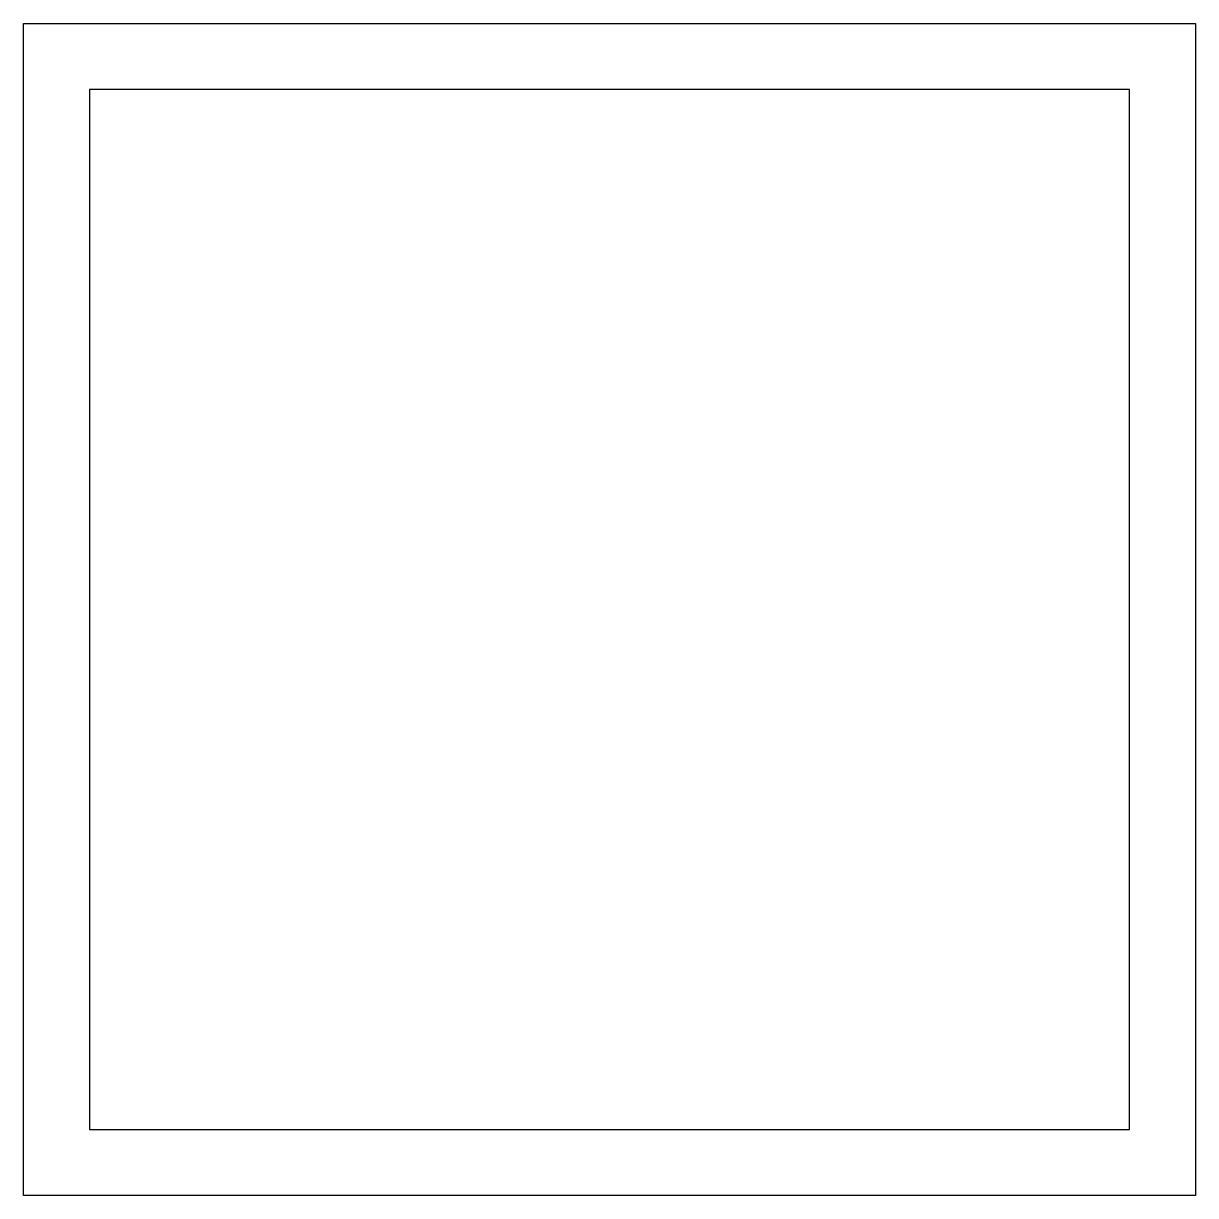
# Model space of a CAD drawing. Header units: millimetres. Extents: x -124 to 0, y -124 to 0.
import ezdxf

# ---------------------------------------------------------------- set-up
doc = ezdxf.new("R2010")
doc.units = ezdxf.units.MM
doc.layers.get('0').update_dxf_attribs({"linetype": 'CONTINUOUS'})

msp = doc.modelspace()

# ---------------------------------------------------------------- linework, layer by layer
for points in [[(0, 0), (0, -124), (-124, -124), (-124, 0)], [(-7, -117), (-7, -7), (-117, -7), (-117, -117)]]:
    msp.add_lwpolyline(points, close=True)

doc.saveas('drawing.dxf')
